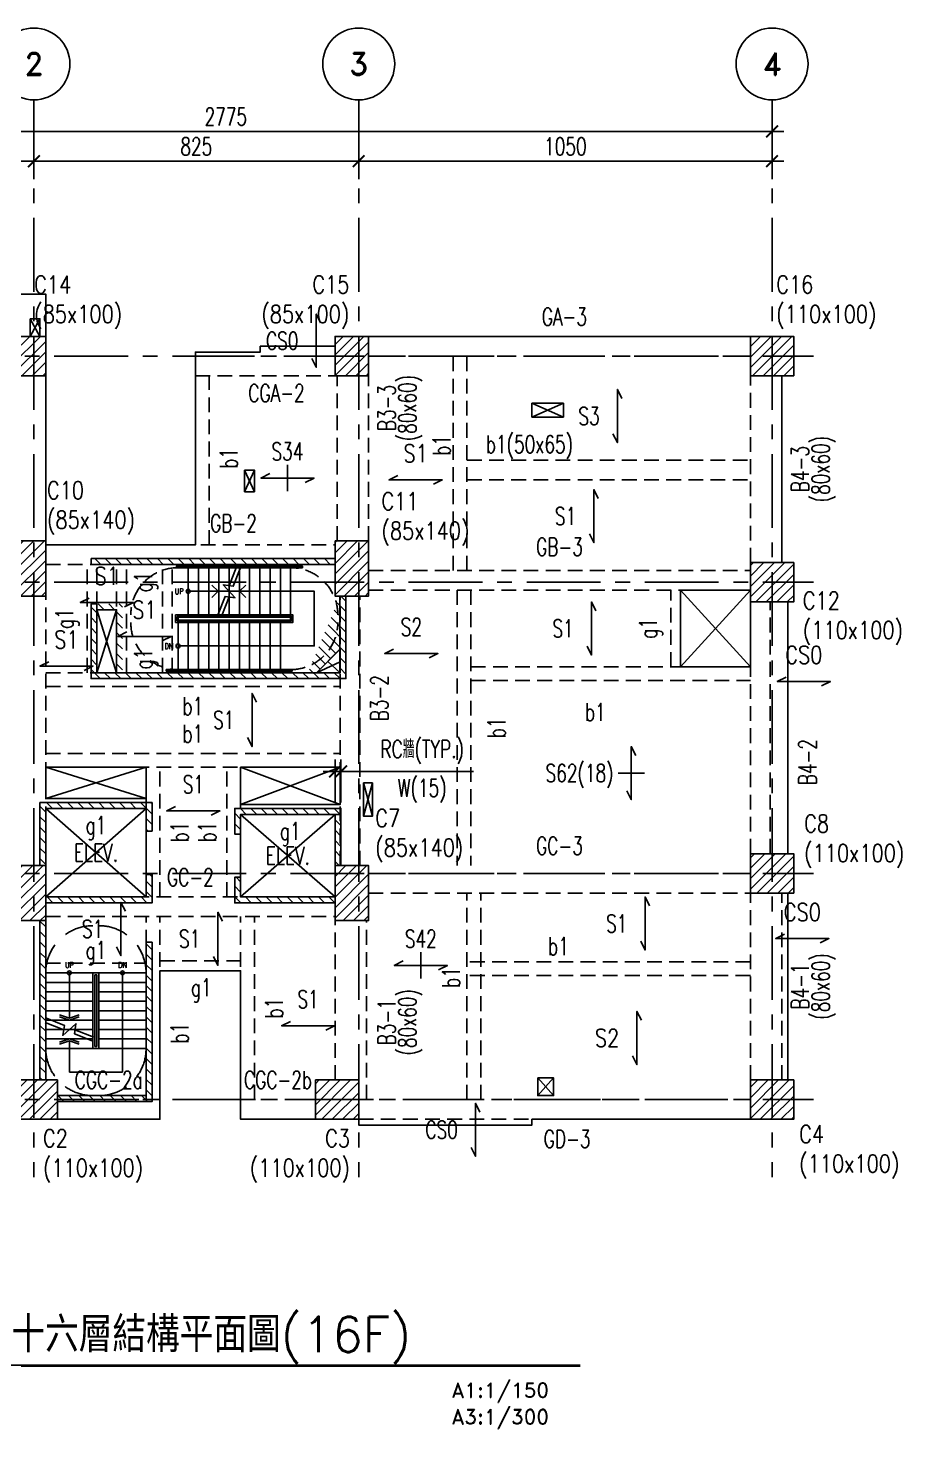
# Model space of a CAD drawing. Header units: millimetres. Extents: x -3377 to 119122, y -22007 to 15479.
# Drawn here: x 65237 to 67457, y -21850 to -18289 of the extents above; entities that cross this region are included whole.
import ezdxf
from ezdxf.enums import TextEntityAlignment as Align

# ---------------------------------------------------------------- set-up
doc = ezdxf.new("R2010")
doc.units = ezdxf.units.MM
doc.header["$LTSCALE"] = 150
doc.header["$MEASUREMENT"] = 0
for name, pattern in [('CENTER', [2, 1.25, -0.25, 0.25, -0.25]), ('CONTINOUS', [0]), ('HIDDEN', [0.375, 0.25, -0.125]), ('HIDDENX2', [0.75, 0.5, -0.25])]:
    doc.linetypes.add(name, pattern=pattern)
doc.layers.get('0').update_dxf_attribs({"plot": 0})
for name, color, linetype in [('S-COL', 7, 'Continuous'), ('S-COLB', 4, 'HIDDEN'), ('S-CONCB-W', 140, 'HIDDEN'), ('S-CONCWALL', 30, 'Continuous'), ('S-DIM', 2, 'Continuous'), ('S-GRID', 1, 'CENTER'), ('S-GRID-DIM', 2, 'Continuous'), ('S-GRID-T', 3, 'Continuous'), ('S-HATCH-COL', 13, 'Continuous'), ('S-HATCH-CONCWALL', 161, 'Continuous'), ('S-OPEN', 13, 'Continuous'), ('S-RCBMB', 3, 'HIDDEN'), ('S-RCBMG', 2, 'HIDDEN'), ('S-SLAB', 5, 'Continuous'), ('S-SLABT', 2, 'Continuous'), ('S-STAIR', 1, 'Continuous'), ('S-TEXT', 2, 'Continuous'), ('S-TEXTB', 3, 'Continuous'), ('S-TEXTC', 3, 'Continuous'), ('S-TEXTG', 2, 'Continuous'), ('S-TITLE', 2, 'Continuous')]:
    doc.layers.add(name, color=color, linetype=linetype)
doc.styles.add('3E', font='simplex.shx', dxfattribs={"width": 0.8, "height": 45, "bigfont": 'dayus.shx'})
doc.styles.add('CD1', font='romand', dxfattribs={"height": 3})
doc.styles.add('CD2', font='romand', dxfattribs={"height": 15})
doc.styles.add('CHINA', font='romans.shx', dxfattribs={"width": 0.8, "bigfont": 'china.shx'})
doc.styles.add('CS4', font='romans.shx', dxfattribs={"width": 0.7, "height": 45, "bigfont": 'lsp.shx'})
doc.dimstyles.new('DIM150', dxfattribs={"dimscale": 15, "dimtxt": 3, "dimasz": 2, "dimexe": 2, "dimexo": 2, "dimgap": 1, "dimtad": 1, "dimdec": 1, "dimdsep": 46, "dimtxsty": 'CS4', "dimblk1": 'ARCHTICK', "dimblk2": 'ARCHTICK', "dimsah": 1, "dimcen": 2, "dimdle": 2, "dimadec": 0, "dimazin": 0, "dimtfac": 1, "dimtdec": 1, "dimtmove": 0, "dimatfit": 3, "dimldrblk": 'TAA', "dimfxl": 0, "dimtolj": 1, "dimarcsym": 0})

# ---------------------------------------------------------------- blocks, each defined once
blk = doc.blocks.new('SG1')
at = {"layer": 'S-GRID-T'}
blk.add_circle((0, 6.09375), 6.09375, dxfattribs=at)
at = {"layer": 'S-GRID-T', "style": 'CD2'}
blk.add_attdef('GRID-BUB', text='', height=3.75, dxfattribs=at).set_placement((0, 6.09375), align=Align.MIDDLE_CENTER)
blk = doc.blocks.new('SG2')
at = {"layer": 'S-GRID-T'}
blk.add_circle((-6.09375, 0), 6.09375, dxfattribs=at)
at = {"layer": 'S-GRID-T', "style": 'CD2'}
blk.add_attdef('GRID-BUB', text='', height=3.75, dxfattribs=at).set_placement((-6.09375, 0), align=Align.MIDDLE_CENTER)
blk = doc.blocks.new('_ARCHTICK')
at = {"color": 0, "linetype": 'ByBlock', "const_width": 0.15}
blk.add_lwpolyline([(-0.5, -0.5), (0.5, 0.5)], dxfattribs=at)
blk = doc.blocks.new('*D71')
at = {"layer": 'DEFPOINTS', "color": 0, "transparency": 16777216}
for p in [(-5535.9, -424.9), (-8310.9, -500.6), (-5535.9, -500.6)]:
    blk.add_point(p, dxfattribs=at)
at = {"layer": 'S-GRID-DIM', "color": 0, "lineweight": -2, "transparency": 16777216}
for p, q in [((-8340.9, -424.9), (-5505.9, -424.9)), ((-8310.9, -470.6), (-8310.9, -394.9)), ((-5535.9, -470.6), (-5535.9, -394.9))]:
    blk.add_line(p, q, dxfattribs=at)
at = {"layer": 'S-GRID-DIM', "color": 0, "lineweight": -2, "transparency": 16777216, "xscale": 30, "yscale": 30, "zscale": 30, "rotation": 180}
blk.add_blockref('_ARCHTICK', (-8310.9, -424.9), dxfattribs=at)
at = {"layer": 'S-GRID-DIM', "color": 0, "lineweight": -2, "transparency": 16777216, "xscale": 30, "yscale": 30, "zscale": 30}
blk.add_blockref('_ARCHTICK', (-5535.9, -424.9), dxfattribs=at)
at = {"layer": 'S-GRID-DIM', "color": 0, "transparency": 16777216, "insert": (-6923.4, -387.4), "char_height": 45, "attachment_point": 5, "style": 'CS4'}
blk.add_mtext('\\A1;2775', dxfattribs=at)
blk = doc.blocks.new('TAA')
at = {"linetype": 'Continuous'}
blk.add_line((0, 0), (-1.66, 0), dxfattribs=at)
blk.add_solid([(-1.5, -0.25), (-1.5, 0.25), (0, 0)], dxfattribs=at)
blk = doc.blocks.new('*D72')
at = {"layer": 'DEFPOINTS', "color": 0, "transparency": 16777216}
for p in [(-7410.9, -500.6), (-8310.9, -576.2), (-7410.9, -576.2)]:
    blk.add_point(p, dxfattribs=at)
at = {"layer": 'S-GRID-DIM', "color": 0, "lineweight": -2, "transparency": 16777216}
for p, q in [((-8310.9, -546.2), (-8310.9, -470.6)), ((-7410.9, -546.2), (-7410.9, -470.6)), ((-8340.9, -500.6), (-7380.9, -500.6))]:
    blk.add_line(p, q, dxfattribs=at)
at = {"layer": 'S-GRID-DIM', "color": 0, "lineweight": -2, "transparency": 16777216, "xscale": 30, "yscale": 30, "zscale": 30, "rotation": 180}
blk.add_blockref('_ARCHTICK', (-8310.9, -500.6), dxfattribs=at)
at = {"layer": 'S-GRID-DIM', "color": 0, "lineweight": -2, "transparency": 16777216, "xscale": 30, "yscale": 30, "zscale": 30}
blk.add_blockref('_ARCHTICK', (-7410.9, -500.6), dxfattribs=at)
at = {"layer": 'S-GRID-DIM', "color": 0, "transparency": 16777216, "insert": (-7860.9, -463.1), "char_height": 45, "attachment_point": 5, "style": 'CS4'}
blk.add_mtext('\\A1;900', dxfattribs=at)
blk = doc.blocks.new('*D73')
at = {"layer": 'DEFPOINTS', "color": 0, "transparency": 16777216}
for p in [(-6585.9, -500.6), (-7410.9, -576.2), (-6585.9, -576.2)]:
    blk.add_point(p, dxfattribs=at)
at = {"layer": 'S-GRID-DIM', "color": 0, "lineweight": -2, "transparency": 16777216}
for p, q in [((-7410.9, -546.2), (-7410.9, -470.6)), ((-6585.9, -546.2), (-6585.9, -470.6)), ((-7440.9, -500.6), (-6555.9, -500.6))]:
    blk.add_line(p, q, dxfattribs=at)
at = {"layer": 'S-GRID-DIM', "color": 0, "lineweight": -2, "transparency": 16777216, "xscale": 30, "yscale": 30, "zscale": 30, "rotation": 180}
blk.add_blockref('_ARCHTICK', (-7410.9, -500.6), dxfattribs=at)
at = {"layer": 'S-GRID-DIM', "color": 0, "lineweight": -2, "transparency": 16777216, "xscale": 30, "yscale": 30, "zscale": 30}
blk.add_blockref('_ARCHTICK', (-6585.9, -500.6), dxfattribs=at)
at = {"layer": 'S-GRID-DIM', "color": 0, "transparency": 16777216, "insert": (-6998.4, -463.1), "char_height": 45, "attachment_point": 5, "style": 'CS4'}
blk.add_mtext('\\A1;825', dxfattribs=at)
blk = doc.blocks.new('*D74')
at = {"layer": 'DEFPOINTS', "color": 0, "transparency": 16777216}
for p in [(-5535.9, -500.6), (-6585.9, -576.2), (-5535.9, -576.2)]:
    blk.add_point(p, dxfattribs=at)
at = {"layer": 'S-GRID-DIM', "color": 0, "lineweight": -2, "transparency": 16777216}
for p, q in [((-6585.9, -546.2), (-6585.9, -470.6)), ((-5535.9, -546.2), (-5535.9, -470.6)), ((-6615.9, -500.6), (-5505.9, -500.6))]:
    blk.add_line(p, q, dxfattribs=at)
at = {"layer": 'S-GRID-DIM', "color": 0, "lineweight": -2, "transparency": 16777216, "xscale": 30, "yscale": 30, "zscale": 30, "rotation": 180}
blk.add_blockref('_ARCHTICK', (-6585.9, -500.6), dxfattribs=at)
at = {"layer": 'S-GRID-DIM', "color": 0, "lineweight": -2, "transparency": 16777216, "xscale": 30, "yscale": 30, "zscale": 30}
blk.add_blockref('_ARCHTICK', (-5535.9, -500.6), dxfattribs=at)
at = {"layer": 'S-GRID-DIM', "color": 0, "transparency": 16777216, "insert": (-6060.9, -463.1), "char_height": 45, "attachment_point": 5, "style": 'CS4'}
blk.add_mtext('\\A1;1050', dxfattribs=at)
blk = doc.blocks.new('*D75')
at = {"layer": 'DEFPOINTS', "color": 0, "transparency": 16777216}
for p in [(-8779.1, -995.9), (-8703.4, -995.9), (-8703.4, -2885.9)]:
    blk.add_point(p, dxfattribs=at)
at = {"layer": 'S-GRID-DIM', "color": 0, "lineweight": -2, "transparency": 16777216}
for p, q in [((-8733.4, -995.9), (-8809.1, -995.9)), ((-8779.1, -2915.9), (-8779.1, -965.9)), ((-8733.4, -2885.9), (-8809.1, -2885.9))]:
    blk.add_line(p, q, dxfattribs=at)
at = {"layer": 'S-GRID-DIM', "color": 0, "lineweight": -2, "transparency": 16777216, "xscale": 30, "yscale": 30, "zscale": 30}
for p, rotation in [((-8779.1, -995.9), 90), ((-8779.1, -2885.9), 270)]:
    blk.add_blockref('_ARCHTICK', p, dxfattribs=dict(at, rotation=rotation))
at = {"layer": 'S-GRID-DIM', "color": 0, "transparency": 16777216, "insert": (-8816.6, -1940.9), "char_height": 45, "attachment_point": 5, "rotation": 90, "style": 'CS4'}
blk.add_mtext('\\A1;1890', dxfattribs=at)
blk = doc.blocks.new('*D76')
at = {"layer": 'DEFPOINTS', "color": 0, "transparency": 16777216}
for p in [(-8703.4, -2310.9), (-8627.8, -2310.9), (-8627.8, -2885.9)]:
    blk.add_point(p, dxfattribs=at)
at = {"layer": 'S-GRID-DIM', "color": 0, "lineweight": -2, "transparency": 16777216}
for p, q in [((-8657.8, -2310.9), (-8733.4, -2310.9)), ((-8703.4, -2915.9), (-8703.4, -2280.9)), ((-8657.8, -2885.9), (-8733.4, -2885.9))]:
    blk.add_line(p, q, dxfattribs=at)
at = {"layer": 'S-GRID-DIM', "color": 0, "lineweight": -2, "transparency": 16777216, "xscale": 30, "yscale": 30, "zscale": 30}
for p, rotation in [((-8703.4, -2310.9), 90), ((-8703.4, -2885.9), 270)]:
    blk.add_blockref('_ARCHTICK', p, dxfattribs=dict(at, rotation=rotation))
at = {"layer": 'S-GRID-DIM', "color": 0, "transparency": 16777216, "insert": (-8740.9, -2598.4), "char_height": 45, "attachment_point": 5, "rotation": 90, "style": 'CS4'}
blk.add_mtext('\\A1;575', dxfattribs=at)
blk = doc.blocks.new('*D77')
at = {"layer": 'DEFPOINTS', "color": 0, "transparency": 16777216}
for p in [(-8703.4, -1570.9), (-8627.8, -1570.9), (-8627.8, -2310.9)]:
    blk.add_point(p, dxfattribs=at)
at = {"layer": 'S-GRID-DIM', "color": 0, "lineweight": -2, "transparency": 16777216}
for p, q in [((-8703.4, -2340.9), (-8703.4, -1540.9)), ((-8657.8, -1570.9), (-8733.4, -1570.9)), ((-8657.8, -2310.9), (-8733.4, -2310.9))]:
    blk.add_line(p, q, dxfattribs=at)
at = {"layer": 'S-GRID-DIM', "color": 0, "lineweight": -2, "transparency": 16777216, "xscale": 30, "yscale": 30, "zscale": 30}
for p, rotation in [((-8703.4, -1570.9), 90), ((-8703.4, -2310.9), 270)]:
    blk.add_blockref('_ARCHTICK', p, dxfattribs=dict(at, rotation=rotation))
at = {"layer": 'S-GRID-DIM', "color": 0, "transparency": 16777216, "insert": (-8740.9, -1940.9), "char_height": 45, "attachment_point": 5, "rotation": 90, "style": 'CS4'}
blk.add_mtext('\\A1;740', dxfattribs=at)
blk = doc.blocks.new('*D78')
at = {"layer": 'DEFPOINTS', "color": 0, "transparency": 16777216}
for p in [(-8703.4, -995.9), (-8627.8, -995.9), (-8627.8, -1570.9)]:
    blk.add_point(p, dxfattribs=at)
at = {"layer": 'S-GRID-DIM', "color": 0, "lineweight": -2, "transparency": 16777216}
for p, q in [((-8657.8, -995.9), (-8733.4, -995.9)), ((-8703.4, -1600.9), (-8703.4, -965.9)), ((-8657.8, -1570.9), (-8733.4, -1570.9))]:
    blk.add_line(p, q, dxfattribs=at)
at = {"layer": 'S-GRID-DIM', "color": 0, "lineweight": -2, "transparency": 16777216, "xscale": 30, "yscale": 30, "zscale": 30}
for p, rotation in [((-8703.4, -995.9), 90), ((-8703.4, -1570.9), 270)]:
    blk.add_blockref('_ARCHTICK', p, dxfattribs=dict(at, rotation=rotation))
at = {"layer": 'S-GRID-DIM', "color": 0, "transparency": 16777216, "insert": (-8740.9, -1283.4), "char_height": 45, "attachment_point": 5, "rotation": 90, "style": 'CS4'}
blk.add_mtext('\\A1;575', dxfattribs=at)
blk = doc.blocks.new('COL(2F-16F)')
for points in [[(-8365.9, -945.9), (-8255.9, -945.9), (-8255.9, -1045.9), (-8365.9, -1045.9)], [(-7380.9, -945.9), (-7465.9, -945.9), (-7465.9, -1045.9), (-7380.9, -1045.9)], [(-6645.9, -945.9), (-6560.9, -945.9), (-6560.9, -1045.9), (-6645.9, -1045.9)], [(-5590.9, -945.9), (-5480.9, -945.9), (-5480.9, -1045.9), (-5590.9, -1045.9)], [(-7380.9, -1465.9), (-7465.9, -1465.9), (-7465.9, -1605.9), (-7380.9, -1605.9)], [(-6645.9, -1465.9), (-6560.9, -1465.9), (-6560.9, -1605.9), (-6645.9, -1605.9)], [(-8365.9, -1510.9), (-8255.9, -1510.9), (-8255.9, -1610.9), (-8365.9, -1610.9)], [(-5590.9, -1520.9), (-5480.9, -1520.9), (-5480.9, -1620.9), (-5590.9, -1620.9)], [(-8365.9, -2245.9), (-8255.9, -2245.9), (-8255.9, -2345.9), (-8365.9, -2345.9)], [(-5590.9, -2260.9), (-5480.9, -2260.9), (-5480.9, -2360.9), (-5590.9, -2360.9)], [(-7465.9, -2290.9), (-7380.9, -2290.9), (-7380.9, -2430.9), (-7465.9, -2430.9)], [(-6645.9, -2290.9), (-6560.9, -2290.9), (-6560.9, -2430.9), (-6645.9, -2430.9)], [(-8365.9, -2835.9), (-8255.9, -2835.9), (-8255.9, -2935.9), (-8365.9, -2935.9)], [(-7350.9, -2835.9), (-7460.9, -2835.9), (-7460.9, -2935.9), (-7350.9, -2935.9)], [(-6695.9, -2835.9), (-6585.9, -2835.9), (-6585.9, -2935.9), (-6695.9, -2935.9)], [(-5590.9, -2835.9), (-5480.9, -2835.9), (-5480.9, -2935.9), (-5590.9, -2935.9)]]:
    blk.add_lwpolyline(points, close=True)
blk = doc.blocks.new('*D80')
at = {"layer": 'DEFPOINTS', "color": 0, "transparency": 16777216}
for p in [(66031.5, -20178.9), (66016.5, -20288), (66031.5, -20288)]:
    blk.add_point(p, dxfattribs=at)
at = {"layer": 'S-DIM', "color": 0, "lineweight": -2, "transparency": 16777216}
for p, q in [((66016.5, -20258), (66016.5, -20148.9)), ((66031.5, -20258), (66031.5, -20148.9)), ((66016.5, -20178.9), (65986.5, -20178.9)), ((66016.5, -20178.9), (66031.5, -20178.9)), ((66031.5, -20178.9), (66367.8, -20178.9))]:
    blk.add_line(p, q, dxfattribs=at)
at = {"layer": 'S-DIM', "color": 0, "lineweight": -2, "transparency": 16777216, "xscale": 30, "yscale": 30, "zscale": 30}
blk.add_blockref('_ARCHTICK', (66016.5, -20178.9), dxfattribs=at)
at = {"layer": 'S-DIM', "color": 0, "lineweight": -2, "transparency": 16777216, "xscale": 30, "yscale": 30, "zscale": 30, "rotation": 180}
blk.add_blockref('_ARCHTICK', (66031.5, -20178.9), dxfattribs=at)
at = {"layer": 'S-DIM', "color": 0, "transparency": 16777216, "char_height": 45, "attachment_point": 5, "style": 'CS4'}
for s, insert in [('\\A1;RC牆(TYP.)', (66237.9, -20129.6)), ('\\A1;W(15)', (66237.9, -20228.2))]:
    blk.add_mtext(s, dxfattribs=dict(at, insert=insert))
blk = doc.blocks.new('_PStStr')
blk.add_circle((0, 0), 0.05)
blk = doc.blocks.new('STAIR(2F-16F)')
for p, q in [((-7018.9, -1653.9, -0.5), (-7018.9, -1533.9, -0.5)), ((-6992.9, -1653.9), (-6992.9, -1533.9)), ((-6966.9, -1653.9), (-6966.9, -1533.9)), ((-6940.9, -1653.9), (-6940.9, -1533.9)), ((-6914.9, -1653.9), (-6914.9, -1533.9)), ((-6896.2, -1532.1), (-6914.7, -1579.6)), ((-6888.9, -1653.9), (-6888.9, -1533.9)), ((-6862.9, -1653.9), (-6862.9, -1533.9)), ((-6836.9, -1653.9), (-6836.9, -1533.9)), ((-6810.9, -1653.9), (-6810.9, -1533.9)), ((-6784.9, -1653.9), (-6784.9, -1533.9)), ((-6758.9, -1653.9), (-6758.9, -1533.9)), ((-6933.6, -1655.7), (-6915.1, -1608.2)), ((-7044.9, -1672.9), (-7044.9, -1792.9)), ((-7018.9, -1672.9, 0.5), (-7018.9, -1792.9, 0.5)), ((-6992.9, -1672.9, 0.5), (-6992.9, -1792.9, 0.5)), ((-6966.9, -1672.9, 0.5), (-6966.9, -1792.9, 0.5)), ((-6940.9, -1672.9, 0.5), (-6940.9, -1792.9, 0.5)), ((-6914.9, -1672.9, 0.5), (-6914.9, -1792.9, 0.5)), ((-6888.9, -1672.9, 0.5), (-6888.9, -1792.9, 0.5)), ((-6862.9, -1672.9, 0.5), (-6862.9, -1792.9, 0.5)), ((-6836.9, -1672.9, 0.5), (-6836.9, -1792.9, 0.5)), ((-6810.9, -1672.9, 0.5), (-6810.9, -1792.9, 0.5)), ((-6784.9, -1672.9, 0.5), (-6784.9, -1792.9, 0.5)), ((-7185.9, -2563.9), (-7185.9, -2815.9)), ((-7382.7, -2689.6), (-7335.1, -2708.6)), ((-7320.9, -2815.9), (-7320.9, -2736.9)), ((-7259, -2727.3), (-7306.6, -2708.2)), ((-7185.9, -2815.9), (-7320.9, -2815.9))]:
    blk.add_line(p, q)
at = {"linetype": 'CONTINOUS'}
for p, q in [((-7260.9, -2563.9), (-7380.9, -2563.9)), ((-7260.9, -2563.9), (-7260.9, -2674.9)), ((-7245.9, -2563.9), (-7260.9, -2563.9)), ((-7245.9, -2563.9), (-7125.9, -2563.9)), ((-7245.9, -2755.9), (-7245.9, -2563.9)), ((-7260.9, -2587.9), (-7380.9, -2587.9)), ((-7255.9, -2568.9), (-7255.9, -2676.2)), ((-7250.9, -2568.9), (-7255.9, -2568.9)), ((-7250.9, -2750.9), (-7250.9, -2568.9)), ((-7245.9, -2587.9), (-7125.9, -2587.9)), ((-7260.9, -2611.9), (-7380.9, -2611.9)), ((-7245.9, -2611.9), (-7125.9, -2611.9)), ((-7260.9, -2635.9), (-7380.9, -2635.9)), ((-7260.9, -2659.9), (-7380.9, -2659.9)), ((-7245.9, -2635.9), (-7125.9, -2635.9)), ((-7245.9, -2659.9), (-7125.9, -2659.9)), ((-7260.9, -2683.9), (-7380.9, -2683.9)), ((-7260.9, -2683.9), (-7380.9, -2683.9)), ((-7260.9, -2674.9), (-7260.9, -2755.9)), ((-7255.9, -2676.2), (-7255.9, -2750.9)), ((-7245.9, -2683.9), (-7125.9, -2683.9)), ((-7245.9, -2683.9), (-7125.9, -2683.9)), ((-7260.9, -2707.9), (-7380.9, -2707.9)), ((-7260.9, -2731.9), (-7380.9, -2731.9)), ((-7260.9, -2731.9), (-7380.9, -2731.9)), ((-7245.9, -2707.9), (-7125.9, -2707.9)), ((-7245.9, -2731.9), (-7125.9, -2731.9)), ((-7245.9, -2731.9), (-7125.9, -2731.9)), ((-7260.9, -2755.9), (-7380.9, -2755.9)), ((-7260.9, -2755.9), (-7245.9, -2755.9)), ((-7255.9, -2750.9), (-7250.9, -2750.9)), ((-7245.9, -2755.9), (-7125.9, -2755.9))]:
    blk.add_line(p, q, dxfattribs=at)
for points, elevation in [([(-7048.9, -1533.9), (-6728.9, -1533.9), (-6728.9, -1529.9), (-7048.9, -1529.9)], -0.5), ([(-7074.9, -1792.9), (-6754.9, -1792.9), (-6754.9, -1796.9), (-7074.9, -1796.9)], 0.5)]:
    blk.add_lwpolyline(points, close=True, dxfattribs=dict(elevation=elevation))
for points in [[(-6942.9, -1652.1), (-6925.2, -1606.7), (-6899.9, -1610.5), (-6929.9, -1577.3), (-6904.5, -1581.2), (-6886.8, -1535.7)], [(-7018.9, -1593.9), (-7018.9, -1593.9), (-6698.9, -1593.9), (-6698.9, -1732.9), (-7044.9, -1732.9)], [(-6959.2, -1578), (-6943.3, -1593.9), (-6959.2, -1609.8)], [(-6873, -1578), (-6888.9, -1593.9), (-6873, -1609.8)], [(-7050.9, -1653.9), (-6752.9, -1653.9), (-6752.9, -1672.9), (-7050.9, -1672.9), (-7050.9, -1653.9), (-7050.9, -1653.9)], [(-7380.9, -2563.9), (-7380.9, -2755.9)], [(-7320.9, -2678.9), (-7320.9, -2563.9)], [(-7125.9, -2755.9), (-7125.9, -2563.9)], [(-7379, -2679.3), (-7333.5, -2697.5), (-7337.6, -2722.8), (-7304.2, -2693.1), (-7308.2, -2718.4), (-7262.7, -2736.6)], [(-7345.7, -2670.9), (-7320.9, -2678.9), (-7296.1, -2670.9)], [(-7345.7, -2675.9), (-7320.9, -2683.9), (-7296.1, -2675.9)], [(-7345.7, -2740), (-7320.9, -2731.9), (-7296.1, -2740)], [(-7345.7, -2745), (-7320.9, -2736.9), (-7296.1, -2745)]]:
    blk.add_lwpolyline(points)
for points in [[(-7046.9, -1657.9), (-6756.9, -1657.9), (-6756.9, -1668.9), (-7046.9, -1668.9)], [(-7044.9, -1659.9), (-6758.9, -1659.9), (-6758.9, -1666.9), (-7044.9, -1666.9)]]:
    blk.add_lwpolyline(points, close=True)
for centre in [(-7320.9, -2563.9), (-7185.9, -2563.9)]:
    blk.add_circle(centre, 5)
at = {"linetype": 'HIDDEN'}
for centre, start, end in [((-7044.9, -1653.9), 90, 180), ((-6758.9, -1653.9, 0.5), 0, 90), ((-7044.9, -1672.9, 0.5), 180, 270), ((-6758.9, -1672.9, 1.1), 270, 0)]:
    blk.add_arc(centre, 120, start, end, dxfattribs=at)
at = {"linetype": 'HIDDENX2'}
for centre, start, end in [((-7260.9, -2563.9), 90.0007, 179.9999), ((-7245.9, -2563.9), 0.0001, 89.9993), ((-7260.9, -2755.9), 180.0008, 270.0033), ((-7245.9, -2755.9), 269.9967, 359.9992)]:
    blk.add_arc(centre, 120, start, end, dxfattribs=at)
at = {"extrusion": (0, 0, -1), "xscale": 100.0331502916424, "yscale": 100.0331502916424, "zscale": -1.000331502916421, "rotation": 90}
for p in [(7018.9, -1593.9), (7044.9, -1732.9)]:
    blk.add_blockref('_PStStr', p, dxfattribs=at)
at = {"style": 'CHINA', "width": 0.8}
for s, p in [('UP', (-7053.1, -1601.6, -0.5)), ('DN', (-7079.1, -1740.6)), ('UP', (-7331.9, -2551.2)), ('DN', (-7196.9, -2551.2))]:
    blk.add_text(s, height=15, dxfattribs=at).set_placement(p)
blk = doc.blocks.new('WALL(15F-16F)')
for points in [[(-7265.9, -1510.9), (-6645.9, -1510.9), (-6645.9, -1525.9), (-7265.9, -1525.9)], [(-7395.9, -2430.9), (-7380.9, -2430.9), (-7380.9, -2835.9), (-7395.9, -2835.9)]]:
    blk.add_lwpolyline(points, close=True)
for points in [[(-6633.4, -1800.9), (-7250.9, -1800.9), (-7250.9, -1625.9), (-7265.9, -1625.9), (-7265.9, -1815.9), (-6618.4, -1815.9), (-6618.4, -1605.9), (-6633.4, -1605.9)], [(-6633.4, -1605.9), (-6633.4, -1800.9)], [(-6633.4, -1740.9), (-6693.4, -1800.9)], [(-6633.4, -1740.9), (-6633.4, -1800.9), (-6693.4, -1800.9)], [(-7380.9, -2290.9), (-7380.9, -2145.9), (-7125.9, -2145.9), (-7125.9, -2203.4), (-7110.9, -2203.4), (-7110.9, -2130.9), (-7395.9, -2130.9), (-7395.9, -2290.9), (-7380.9, -2290.9)], [(-6630.9, -2290.9), (-6630.9, -2145.9), (-6900.9, -2145.9), (-6900.9, -2210.9), (-6885.9, -2210.9), (-6885.9, -2160.9), (-6645.9, -2160.9), (-6645.9, -2290.9), (-6630.9, -2290.9)], [(-7380.9, -2385.9), (-7110.9, -2385.9), (-7110.9, -2313.4), (-7125.9, -2313.4), (-7125.9, -2370.9), (-7380.9, -2370.9), (-7380.9, -2385.9)], [(-7350.9, -2875.9), (-7125.9, -2875.9), (-7125.9, -2485.9), (-7110.9, -2485.9), (-7110.9, -2890.9), (-7350.9, -2890.9), (-7350.9, -2875.9)]]:
    blk.add_lwpolyline(points)
at = {"elevation": 1.1}
blk.add_lwpolyline([(-6645.9, -2370.9), (-6885.9, -2370.9), (-6885.9, -2320.9), (-6900.9, -2320.9), (-6900.9, -2385.9), (-6645.9, -2385.9), (-6645.9, -2370.9)], dxfattribs=at)
blk = doc.blocks.new('LINE(2)')
at = {"layer": 'S-GRID'}
for points in [[(-8310.87, -344.9), (-8310.87, -3083.41)], [(-7410.87, -344.9), (-7410.87, -3083.41)], [(-6585.87, -344.9), (-6585.87, -3083.41)], [(-5535.87, -344.9), (-5535.87, -3083.41)], [(-8859.11, -995.91), (-5430.87, -995.91)], [(-8859.11, -1570.91), (-5430.87, -1570.91)], [(-8859.11, -2310.91), (-5430.87, -2310.91)], [(-8859.11, -2885.91), (-5430.87, -2885.91)]]:
    blk.add_lwpolyline(points, dxfattribs=at)
at = {"layer": 'S-GRID-T', "xscale": 15, "yscale": 15, "zscale": 15}
for name, p, values in [('SG1', (-8310.87, -344.9), {'GRID-BUB': '1'}), ('SG1', (-7410.87, -344.9), {'GRID-BUB': '2'}), ('SG1', (-6585.87, -344.9), {'GRID-BUB': '3'}), ('SG1', (-5535.87, -344.9), {'GRID-BUB': '4'}), ('SG2', (-8859.11, -995.91), {'GRID-BUB': 'A'}), ('SG2', (-8859.11, -1570.91), {'GRID-BUB': 'B'}), ('SG2', (-8859.11, -2310.91), {'GRID-BUB': 'C'}), ('SG2', (-8859.11, -2885.91), {'GRID-BUB': 'D'})]:
    blk.add_blockref(name, p, dxfattribs=at).add_auto_attribs(values)
at = {"layer": 'S-GRID-DIM'}
for base, p1, p2, picture, middle in [((-5535.87, -424.9), (-8310.87, -500.57), (-5535.87, -500.57), '*D71', (-6923.37, -387.4)), ((-7410.87, -500.57), (-8310.87, -576.23), (-7410.87, -576.23), '*D72', (-7860.87, -463.07)), ((-6585.87, -500.57), (-7410.87, -576.23), (-6585.87, -576.23), '*D73', (-6998.37, -463.07)), ((-5535.87, -500.57), (-6585.87, -576.23), (-5535.87, -576.23), '*D74', (-6060.87, -463.07))]:
    dim = blk.add_linear_dim(base=base, p1=p1, p2=p2, dimstyle='DIM150', dxfattribs=at)
    dim.commit()
    dim.dimension.update_dxf_attribs({"geometry": picture, "text_midpoint": middle})
for base, p1, p2, picture, middle in [((-8779.11, -995.91), (-8703.44, -2885.91), (-8703.44, -995.91), '*D75', (-8816.61, -1940.91)), ((-8703.44, -995.91), (-8627.78, -1570.91), (-8627.78, -995.91), '*D78', (-8740.94, -1283.41)), ((-8703.44, -1570.91), (-8627.78, -2310.91), (-8627.78, -1570.91), '*D77', (-8740.94, -1940.91)), ((-8703.44, -2310.91), (-8627.78, -2885.91), (-8627.78, -2310.91), '*D76', (-8740.94, -2598.41))]:
    dim = blk.add_linear_dim(base=base, p1=p1, p2=p2, angle=90, dimstyle='DIM150', dxfattribs=at)
    dim.commit()
    dim.dimension.update_dxf_attribs({"geometry": picture, "text_midpoint": middle})

msp = doc.modelspace()

# ---------------------------------------------------------------- hatches: boundary and pattern name
at = {"layer": 'S-HATCH-COL'}
h = msp.add_hatch(dxfattribs=at)
h.set_pattern_fill('ANSI31', color=256, scale=150, style=0)
h.set_pattern_definition([(45, (24220.8, -25887.25), (-13.258252, 13.258252), [])])
h.paths.add_polyline_path([(67071.53, -19648.02), (67181.53, -19648.02), (67181.53, -19748.02), (67071.53, -19748.02)])
h.paths.add_polyline_path([(67071.53, -20388.02), (67181.53, -20388.02), (67181.53, -20488.02), (67071.53, -20488.02)])
h.paths.add_polyline_path([(67071.53, -20963.02), (67181.53, -20963.02), (67181.53, -21063.02), (67071.53, -21063.02)])
h.paths.add_polyline_path([(65966.53, -20963.02), (66076.53, -20963.02), (66076.53, -21063.02), (65966.53, -21063.02)])
h.paths.add_polyline_path([(65311.53, -20963.02), (65201.53, -20963.02), (65201.53, -21063.02), (65311.53, -21063.02)])
h.paths.add_polyline_path([(64296.53, -19073.02), (64406.53, -19073.02), (64406.53, -19173.02), (64296.53, -19173.02)])
h.paths.add_polyline_path([(64296.53, -19638.02), (64406.53, -19638.02), (64406.53, -19738.02), (64296.53, -19738.02)])
h.paths.add_polyline_path([(64296.53, -20373.02), (64406.53, -20373.02), (64406.53, -20473.02), (64296.53, -20473.02)])
h.paths.add_polyline_path([(64296.53, -20963.02), (64406.53, -20963.02), (64406.53, -21063.02), (64296.53, -21063.02)])
h.paths.add_polyline_path([(65281.53, -19073.02), (65196.53, -19073.02), (65196.53, -19173.02), (65281.53, -19173.02)])
h.paths.add_polyline_path([(66016.53, -20418.02), (66101.53, -20418.02), (66101.53, -20558.02), (66016.53, -20558.02)])
h.paths.add_polyline_path([(66016.53, -19593.02), (66101.53, -19593.02), (66101.53, -19733.02), (66016.53, -19733.02)])
h.paths.add_polyline_path([(65281.53, -19593.02), (65196.53, -19593.02), (65196.53, -19733.02), (65281.53, -19733.02)])
h.paths.add_polyline_path([(65196.53, -20418.02), (65281.53, -20418.02), (65281.53, -20558.02), (65196.53, -20558.02)])
h.paths.add_polyline_path([(66016.53, -19073.02), (66101.53, -19073.02), (66101.53, -19173.02), (66016.53, -19173.02)])
h.paths.add_polyline_path([(67071.53, -19073.02), (67181.53, -19073.02), (67181.53, -19173.02), (67071.53, -19173.02)])
at = {"layer": 'S-HATCH-CONCWALL'}
h = msp.add_hatch(dxfattribs=at)
h.set_pattern_fill('ANSI31', color=256, scale=150, angle=90, style=0)
h.set_pattern_definition([(135, (-12110.4, -25887.25), (-13.258252, -13.258252), [])])
h.paths.add_polyline_path([(65266.53, -20558.02), (65281.53, -20558.02), (65281.53, -20963.02), (65266.53, -20963.02)])
h.paths.add_polyline_path([(65311.53, -21003.02), (65536.53, -21003.02), (65536.53, -20613.02), (65551.53, -20613.02), (65551.53, -21018.02), (65311.53, -21018.02)])
h.paths.add_polyline_path([(65281.53, -20513.02), (65551.53, -20513.02), (65551.53, -20440.52), (65536.53, -20440.52), (65536.53, -20498.02), (65281.53, -20498.02)])
h.paths.add_polyline_path([(65281.53, -20418.02), (65281.53, -20273.02), (65536.53, -20273.02), (65536.53, -20330.52), (65551.53, -20330.52), (65551.53, -20258.02), (65266.53, -20258.02), (65266.53, -20418.02)])
h.paths.add_polyline_path([(66031.53, -20418.02), (66031.53, -20273.02), (65761.53, -20273.02), (65761.53, -20338.02), (65776.53, -20338.02), (65776.53, -20288.02), (66016.53, -20288.02), (66016.53, -20418.03)])
edge = h.paths.add_edge_path()
edge.add_line((66016.53, -20498.02), (65776.53, -20498.02))
edge.add_line((65776.53, -20498.02), (65776.53, -20448.02))
edge.add_line((65776.53, -20448.02), (65761.53, -20448.02))
edge.add_line((65761.53, -20448.02), (65761.53, -20513.02))
edge.add_line((65761.53, -20513.02), (66016.53, -20513.02))
edge.add_line((66016.53, -20513.02), (66016.53, -20498.02))
h.paths.add_polyline_path([(65396.53, -19638.02), (66016.53, -19638.02), (66016.53, -19653.02), (65396.53, -19653.02)])
edge = h.paths.add_edge_path(flags=16)
edge.add_line((66029.03, -19733.02), (66029.03, -19846.81))
h.paths.add_polyline_path([(65411.53, -19768.02), (65461.53, -19768.02), (65461.53, -19928.02), (65411.53, -19928.02)], flags=17)
edge = h.paths.add_edge_path(flags=16)
edge.add_line((65947.82, -19928.02), (66029.03, -19846.81))
edge = h.paths.add_edge_path(flags=16)
edge.add_line((66029.03, -19868.02), (65969.03, -19928.02))
edge = h.paths.add_edge_path()
edge.add_line((65947.82, -19928.02), (65476.53, -19928.02))
edge.add_line((65476.53, -19928.02), (65476.53, -19753.02))
edge.add_line((65476.53, -19753.02), (65396.53, -19753.02))
edge.add_line((65396.53, -19753.02), (65396.53, -19943.02))
edge.add_line((65396.53, -19943.02), (66044.03, -19943.02))
edge.add_line((66044.03, -19943.02), (66044.03, -19733.02))
edge.add_line((66044.03, -19733.02), (66029.03, -19733.02))
edge = h.paths.add_edge_path(flags=16)
edge.add_line((66029.03, -19868.02), (66029.03, -19928.02))
edge.add_line((66029.03, -19928.02), (65969.03, -19928.02))

# ---------------------------------------------------------------- linework, layer by layer
at = {"layer": 'S-OPEN'}
for p, q in [((65241.53, -19028.02), (65266.53, -19073.02)), ((65266.53, -19028.02), (65241.53, -19073.02)), ((66516.53, -19243.02), (66596.53, -19278.02)), ((66596.53, -19243.02), (66516.53, -19278.02)), ((65786.53, -19413.02), (65811.53, -19468.02)), ((65811.53, -19413.02), (65786.53, -19468.02)), ((66894.03, -19718.02), (67071.53, -19913.02)), ((67071.53, -19718.02), (66894.03, -19913.02)), ((65411.53, -19768.02), (65461.53, -19928.02)), ((65461.53, -19768.02), (65411.53, -19928.02)), ((65281.53, -20168.02), (65536.53, -20248.02)), ((65536.53, -20168.02), (65281.53, -20248.02)), ((65776.53, -20168.02), (66029.03, -20263.02)), ((66029.03, -20168.02), (65776.53, -20263.02)), ((66089.03, -20208.02), (66111.53, -20293.02)), ((66111.53, -20208.02), (66089.03, -20293.02)), ((65281.53, -20273.02), (65536.53, -20498.02)), ((65536.53, -20273.02), (65281.53, -20498.02)), ((65776.53, -20288.02), (66016.53, -20498.02)), ((66016.53, -20288.02), (65776.53, -20498.02)), ((66531.53, -20958.02), (66571.53, -21003.02)), ((66571.53, -20958.02), (66531.53, -21003.02))]:
    msp.add_line(p, q, dxfattribs=at)
for points in [[(65969.03, -19928.02), (66029.03, -19900.09)], [(65997.75, -19899.3), (66029.03, -19928.02)]]:
    msp.add_lwpolyline(points, dxfattribs=at)
at = {"layer": 'S-RCBMB'}
for p, q in [((66316.53, -19668.02), (66316.53, -19123.02)), ((66351.53, -19668.02), (66351.53, -19123.02)), ((65661.53, -19603.02), (65661.53, -19173.02)), ((65696.53, -19603.02), (65696.53, -19173.02)), ((66351.53, -19388.02), (67071.53, -19388.02)), ((66351.53, -19438.02), (67071.53, -19438.02)), ((65386.53, -19928.02, 0.54), (65386.53, -19653.02, 0.54)), ((65411.53, -19928.02, 0.54), (65411.53, -19653.02, 0.54)), ((65461.53, -19928.02, 0.54), (65461.53, -19653.02, 0.54)), ((65486.53, -19928.02, 0.54), (65486.53, -19653.02, 0.54)), ((65577.94, -19928.02, 0.54), (65577.94, -19653.02, 0.54)), ((65602.94, -19928.02, 0.54), (65602.94, -19653.02, 0.54)), ((66326.53, -19718.02), (66326.53, -20418.02)), ((66361.53, -19718.02), (66361.53, -20418.02)), ((66869.03, -19913.02), (66869.03, -19718.02)), ((66894.03, -19913.02), (66894.03, -19718.02)), ((65281.53, -19928.02, 0), (66029.03, -19928.02, 0)), ((66361.53, -19913.02), (67071.53, -19913.02)), ((65281.53, -19963.02, 0), (66029.03, -19963.02, 0)), ((66361.53, -19948.02), (67071.53, -19948.02)), ((65281.53, -20133.02, 0), (66029.03, -20133.02, 0)), ((65281.53, -20168.02, 0), (66029.03, -20168.02, 0)), ((65536.53, -20498.02), (65536.53, -20168.02)), ((65571.53, -20498.02), (65571.53, -20168.02)), ((65741.53, -20498.02), (65741.53, -20168.02)), ((65776.53, -20498.02), (65776.53, -20168.02)), ((65281.53, -20248.02), (65536.53, -20248.02)), ((65281.53, -20273.02), (65536.53, -20273.02)), ((65776.53, -20263.02), (66029.03, -20263.02)), ((65776.53, -20288.02), (66029.03, -20288.02)), ((66351.53, -21013.02), (66351.53, -20488.02)), ((66386.53, -21013.02), (66386.53, -20488.02)), ((65536.53, -21013.02), (65536.53, -20548.02)), ((65571.53, -21013.02), (65571.53, -20548.02)), ((65776.53, -21013.02), (65776.53, -20548.02)), ((65811.53, -21013.02), (65811.53, -20548.02)), ((65281.53, -20666.02), (65536.53, -20666.02)), ((65571.53, -20660.52), (65776.53, -20660.52)), ((65571.53, -20685.52), (65776.53, -20685.52)), ((67071.53, -20663.02), (66351.53, -20663.02)), ((65281.53, -20691.02), (65536.53, -20691.02)), ((67071.53, -20698.02), (66351.53, -20698.02))]:
    msp.add_line(p, q, dxfattribs=at)
at = {"layer": 'S-RCBMG'}
for p, q in [((66101.53, -19073.02, 1.07), (67071.53, -19073.02, 1.07)), ((65661.53, -19123.02), (66016.53, -19123.02)), ((66101.53, -19123.02, 1.07), (67071.53, -19123.02, 1.07)), ((65281.53, -19593.02), (65281.53, -19173.02)), ((65661.53, -19173.02), (66016.53, -19173.02)), ((66021.53, -19593.02), (66021.53, -19173.02)), ((66101.53, -19593.02), (66101.53, -19173.02)), ((67071.53, -19648.02), (67071.53, -19173.02)), ((67151.53, -19648.02), (67151.53, -19173.02)), ((65281.53, -19603.02), (66016.53, -19603.02)), ((65281.53, -19653.02), (66016.53, -19653.02)), ((66101.53, -19668.02), (67071.53, -19668.02)), ((66101.53, -19718.02), (67071.53, -19718.02)), ((65281.53, -20418.02), (65281.53, -19733.02)), ((66029.03, -20418.02), (66029.03, -19733.02)), ((66079.03, -20418.02), (66079.03, -19733.02)), ((67071.53, -20388.02), (67071.53, -19748.02)), ((67121.53, -20388.02), (67121.53, -19748.02)), ((66101.53, -20438.02), (67071.53, -20438.02)), ((65281.53, -20498.02), (66016.53, -20498.02)), ((66101.53, -20488.02), (67071.53, -20488.02)), ((67071.53, -20963.02), (67071.53, -20488.02)), ((67151.53, -20963.02), (67151.53, -20488.02)), ((65281.53, -20548.02), (66016.53, -20548.02)), ((65281.53, -20963.02), (65281.53, -20558.02)), ((66016.53, -20963.02), (66016.53, -20558.02)), ((66096.53, -21013.02), (66096.53, -20558.02)), ((65311.53, -21013.02), (65571.53, -21013.02)), ((65776.53, -21013.02), (65966.53, -21013.02)), ((66076.53, -21013.02), (67071.53, -21013.02)), ((65311.53, -21063.02), (65571.53, -21063.02)), ((65776.53, -21063.02), (65966.53, -21063.02)), ((66076.53, -21063.02), (67071.53, -21063.02))]:
    msp.add_line(p, q, dxfattribs=at)
at = {"layer": 'S-SLAB'}
for points in [[(65216.53, -21063.02), (65571.53, -21063.02), (65571.53, -20685.52), (65776.53, -20685.52), (65776.53, -21063.02), (66076.53, -21063.02), (66076.53, -21063.02), (66076.53, -21078.02), (66516.53, -21078.02), (66516.53, -21063.02), (67181.53, -21063.02), (67181.53, -20963.02), (67166.53, -20963.02), (67166.53, -20488.02), (67181.53, -20488.02), (67181.53, -20388.02), (67166.53, -20388.02), (67166.53, -19923.02), (67166.53, -19923.02), (67166.53, -19748.02), (67181.53, -19748.02), (67181.53, -19648.02), (67151.53, -19648.02), (67151.53, -19173.02), (67181.53, -19173.02), (67181.53, -19073.02), (66016.53, -19073.02), (66016.53, -19098.02), (65826.53, -19098.03), (65826.53, -19098.02), (65826.53, -19113.02), (65661.53, -19113.02), (65661.53, -19603.02), (65281.53, -19603.02), (65281.53, -19073.02), (65281.53, -19073.02), (65281.53, -18965.52), (64931.53, -18965.52)], [(65969.03, -19928.02), (66029.03, -19868.02), (66029.03, -19928.02), (65969.03, -19928.02)]]:
    msp.add_lwpolyline(points, dxfattribs=at)
for points in [[(65241.53, -19028.02), (65266.53, -19028.02), (65266.53, -19073.02), (65241.53, -19073.02)], [(66516.53, -19243.02), (66596.53, -19243.02), (66596.53, -19278.02), (66516.53, -19278.02)], [(65786.53, -19413.02), (65811.53, -19413.02), (65811.53, -19468.02), (65786.53, -19468.02)], [(66894.03, -19718.02), (67071.53, -19718.02), (67071.53, -19913.02), (66894.03, -19913.02)], [(65411.53, -19768.02), (65461.53, -19768.02), (65461.53, -19928.02), (65411.53, -19928.02)], [(65281.53, -20168.02), (65536.53, -20168.02), (65536.53, -20248.02), (65281.53, -20248.02)], [(65776.53, -20168.02), (66029.03, -20168.02), (66029.03, -20263.02), (65776.53, -20263.02)], [(66089.03, -20208.02), (66111.53, -20208.02), (66111.53, -20293.02), (66089.03, -20293.02)], [(65281.53, -20273.02), (65536.53, -20273.02), (65536.53, -20498.02), (65281.53, -20498.02)], [(65776.53, -20288.02), (66016.53, -20288.02), (66016.53, -20498.02), (65776.53, -20498.02)], [(66531.53, -20958.02), (66571.53, -20958.02), (66571.53, -21003.02), (66531.53, -21003.02)]]:
    msp.add_lwpolyline(points, close=True, dxfattribs=at)
at = {"layer": 'S-SLABT', "color": 1}
for p, q in [((65895.53, -19399.27), (65895.53, -19466.77)), ((66735.28, -20183.02), (66802.78, -20183.02)), ((66234.3, -20638.11), (66234.3, -20705.61))]:
    msp.add_line(p, q, dxfattribs=at)
for points in [[(65979.71, -19039), (65968.46, -19016.5), (65968.46, -19151.5), (65957.21, -19129)], [(65940.53, -19444.27), (65963.03, -19433.02), (65828.03, -19433.02), (65850.53, -19421.77)], [(66266.22, -19449.06), (66288.72, -19437.81), (66153.72, -19437.81), (66176.22, -19426.56)], [(66685.19, -19484.77), (66673.94, -19462.27), (66673.94, -19597.27), (66662.69, -19574.77)], [(65481.53, -19760.83), (65504.03, -19749.58), (65369.03, -19749.58), (65391.53, -19738.33)], [(66679.03, -19770.52), (66667.78, -19748.02), (66667.78, -19883.02), (66656.53, -19860.52)], [(66255.28, -19890.51), (66277.78, -19879.26), (66142.78, -19879.26), (66165.28, -19868.01)], [(67252.32, -19961.44), (67274.82, -19950.19), (67139.82, -19950.19), (67162.32, -19938.94)], [(66780.28, -20138.02), (66769.03, -20115.52), (66769.03, -20250.52), (66757.78, -20228.02)], [(65701.53, -20290.43), (65724.03, -20279.18), (65589.03, -20279.18), (65611.53, -20267.93)], [(65483.8, -20534.35), (65472.55, -20511.85), (65472.55, -20646.85), (65461.3, -20624.35)], [(66815.28, -20520.52), (66804.03, -20498.02), (66804.03, -20633.02), (66792.78, -20610.52)], [(65730.28, -20559.27), (65719.03, -20536.77), (65719.03, -20671.77), (65707.78, -20649.27)], [(67248.52, -20614.98), (67271.02, -20603.73), (67136.02, -20603.73), (67158.52, -20592.48)], [(66279.3, -20683.11), (66301.8, -20671.86), (66166.8, -20671.86), (66189.3, -20660.61)], [(66794.59, -20811.43), (66783.34, -20788.93), (66783.34, -20923.93), (66772.09, -20901.43)], [(65992.91, -20836.77), (66015.41, -20825.52), (65880.41, -20825.52), (65902.91, -20814.27)], [(66384.49, -21044.69), (66373.24, -21022.19), (66373.24, -21157.19), (66361.99, -21134.69)]]:
    msp.add_lwpolyline(points, dxfattribs=at)
for points, elevation in [([(66744.83, -19230.52), (66733.58, -19208.02), (66733.58, -19343.02), (66722.33, -19320.52)], 1.07), ([(65577.24, -19846.77), (65599.74, -19835.52), (65464.74, -19835.52), (65487.24, -19824.27)], 0.54), ([(65379.03, -19922.56), (65401.53, -19911.31), (65266.53, -19911.31), (65289.03, -19900.06)], 0), ([(65816.89, -20003.02), (65805.64, -19980.52), (65805.64, -20115.52), (65794.39, -20093.02)], 0)]:
    msp.add_lwpolyline(points, dxfattribs=dict(at, elevation=elevation))
at = {"layer": 'S-TITLE', "const_width": 6.25}
msp.add_lwpolyline([(64838.18, -21689.5), (66639.88, -21689.5)], dxfattribs=at)

# ---------------------------------------------------------------- block references
at = {"layer": 'S-COL'}
msp.add_blockref('COL(2F-16F)', (72662.4, -18127.11), dxfattribs=at)
at = {"layer": 'S-COLB'}
msp.add_blockref('COL(2F-16F)', (72662.4, -18127.11), dxfattribs=at)
at = {"layer": 'S-CONCB-W'}
msp.add_blockref('WALL(15F-16F)', (72662.4, -18127.11), dxfattribs=at)
at = {"layer": 'S-CONCWALL'}
msp.add_blockref('WALL(15F-16F)', (72662.4, -18127.11), dxfattribs=at)
at = {"layer": 'S-GRID'}
msp.add_blockref('LINE(2)', (72662.4, -18127.11), dxfattribs=at)
at = {"layer": 'S-STAIR'}
msp.add_blockref('STAIR(2F-16F)', (72662.4, -18127.11), dxfattribs=at)

# ---------------------------------------------------------------- texts
at = {"layer": 'S-SLABT', "color": 2}
for s, style, width, p in [('CS0', 'CS4', 0.7, (65923.46, -19106.5)), ('S3', 'CS4', 0.7, (66688.58, -19298.02, 1.07)), ('S1', 'CS4', 0.7, (66628.94, -19552.27)), ('S1', 'CS4', 0.7, (66622.78, -19838.02)), ('S1', 'CS4', 0.7, (65760.64, -20070.52, 0)), ('S62(18)', 'CS4', 0.7, (66724.03, -20205.52)), ('S1', 'CS4', 0.7, (66759.03, -20588.02)), ('S1', 'CS4', 0.7, (65427.55, -20601.85)), ('S1', 'CS4', 0.7, (65674.03, -20626.77)), ('S2', '3E', 0.8, (66738.34, -20878.93)), ('CS0', 'CS4', 0.7, (66328.24, -21112.19))]:
    msp.add_text(s, height=45, dxfattribs=dict(at, style=style, width=width)).set_placement(p, align=Align.RIGHT)
for s, style, width, p in [('S34', 'CS4', 0.7, (65895.53, -19388.02)), ('S1', '3E', 0.8, (66221.22, -19392.81)), ('S1', '3E', 0.8, (65436.53, -19704.58)), ('S1', '3E', 0.8, (65532.24, -19790.52, 0.54)), ('S2', 'CS4', 0.7, (66210.28, -19834.26)), ('S1', '3E', 0.8, (65334.03, -19866.31, 0)), ('CS0', '3E', 0.8, (67207.32, -19905.19)), ('S1', 'CS4', 0.7, (65656.53, -20234.18)), ('CS0', '3E', 0.8, (67203.52, -20558.73)), ('S42', 'CS4', 0.7, (66234.3, -20626.86)), ('S1', 'CS4', 0.7, (65947.91, -20780.52))]:
    msp.add_text(s, height=45, dxfattribs=dict(at, style=style, width=width)).set_placement(p, align=Align.CENTER)
at = {"layer": 'S-TEXT', "style": 'CS4', "width": 0.7}
for p in [(65409.03, -20385.52), (65896.53, -20393.02)]:
    msp.add_text('ELEV.', height=45, dxfattribs=at).set_placement(p, align=Align.MIDDLE_CENTER)
at = {"layer": 'S-TEXTB', "linetype": 'Continuous', "style": 'CS4', "width": 0.7}
for s, p in [('b1', (66287.03, -19349.87)), ('b1', (65746.53, -19383.02)), ('g1', (66819.03, -19815.52)), ('b1', (66426.53, -20068.02)), ('b1', (65621.53, -20333.02)), ('b1', (65691.53, -20333.02)), ('b1', (66311.13, -20702.7)), ('b1', (65861.53, -20780.52)), ('b1', (65621.53, -20844.27))]:
    msp.add_text(s, height=45, rotation=90, dxfattribs=at).set_placement(p, align=Align.MIDDLE)
for s, p in [('b1(50x65)', (66510.33, -19350.38)), ('b1', (65655.28, -20013.02, 0)), ('b1', (66677.78, -20028.02, 0)), ('b1', (65655.28, -20083.02)), ('g1', (65409.03, -20323.02, 0)), ('g1', (65902.78, -20338.02, 0)), ('g1', (65409.03, -20640.57, 0)), ('b1', (66584.03, -20623.02, 0)), ('g1', (65676.53, -20735.52, 0))]:
    msp.add_text(s, height=45, dxfattribs=at).set_placement(p, align=Align.MIDDLE)
at = {"layer": 'S-TEXTB', "style": 'CS4', "width": 0.7}
for p in [(65536.53, -19697.55), (65336.53, -19790.52), (65536.53, -19893.4)]:
    msp.add_text('g1', height=45, rotation=90, dxfattribs=at).set_placement(p, align=Align.MIDDLE)
at = {"layer": 'S-TEXTC', "style": 'CS4', "width": 0.8}
for s, p in [('C14', (65252.23, -18963.72)), ('C16', (67137.29, -18963.72)), ('(85x100)', (65252.23, -19038.72)), ('(110x100)', (67137.29, -19038.72)), ('C10', (65284.7, -19486.59)), ('C11', (66134.23, -19514.54)), ('(85x140)', (65284.7, -19561.59)), ('(85x140)', (66134.23, -19589.54)), ('C12', (67204.71, -19767.12)), ('(110x100)', (67204.71, -19842.12)), ('C7', (66118.59, -20319.89)), ('C8', (67208.14, -20333.86)), ('(85x140)', (66118.59, -20394.89)), ('(110x100)', (67208.14, -20408.86)), ('C4', (67195.56, -21123.35)), ('C2', (65274.48, -21133.98)), ('(110x100)', (67195.56, -21198.35)), ('(110x100)', (65274.48, -21208.98))]:
    msp.add_text(s, height=45, dxfattribs=at).set_placement(p)
for s, p in [('C15', (66052.89, -18963.72)), ('(85x100)', (66052.89, -19038.72)), ('C3', (66054.49, -21133.98)), ('(110x100)', (66054.49, -21208.98))]:
    msp.add_text(s, height=45, dxfattribs=at).set_placement(p, align=Align.RIGHT)
at = {"layer": 'S-TEXTG', "style": 'CS4', "width": 0.7}
for s, p in [('GA-3', (66599.03, -19023.02)), ('CGA-2', (65867.69, -19217.05)), ('GB-3', (66586.53, -19608.02, -0.54)), ('GC-3', (66586.53, -20368.02, -0.54)), ('GC-2', (65649.03, -20448.02)), ('CGC-2a', (65441.53, -20963.02)), ('CGC-2b', (65871.53, -20963.02))]:
    msp.add_text(s, height=45, dxfattribs=at).set_placement(p, align=Align.MIDDLE)
for s, p in [('GB-2', (65699.03, -19548.02, 0)), ('GD-3', (66546.53, -21113.02, 0))]:
    msp.add_text(s, height=45, dxfattribs=at).set_placement(p, align=Align.MIDDLE_LEFT)
for s, p in [('B3-2', (66129.03, -19992.83)), ('B4-2', (67216.53, -20155.52))]:
    msp.add_text(s, height=45, rotation=90, dxfattribs=at).set_placement(p, align=Align.MIDDLE)
at = {"layer": 'S-TEXTG', "char_height": 45, "attachment_point": 5, "rotation": 90, "line_spacing_factor": 0.7, "style": 'CS4'}
for s, insert in [('{\\W0.7;B3-3\\P(80x60)}', (66181.53, -19255.29)), ('{\\W0.7;B4-3\\P(80x60)}', (67231.53, -19410.52)), ('{\\W0.7;B4-1\\P(80x60)}', (67231.53, -20725.52)), ('{\\W0.7;B3-1\\P(80x60)}', (66181.53, -20816.59))]:
    msp.add_mtext(s, dxfattribs=dict(at, insert=insert))
at = {"layer": 'S-TITLE', "style": 'CS4'}
msp.add_text('十六層結構平面圖(16F)', height=90, dxfattribs=at).set_placement((65194.38, -21655.1))
at = {"layer": 'S-TITLE', "style": 'CD1'}
for s, p in [('A1:1/150', (66560.11, -21770.32)), ('A3:1/300', (66560.11, -21837.82))]:
    msp.add_text(s, height=37.5, dxfattribs=at).set_placement(p, align=Align.RIGHT)

# ---------------------------------------------------------------- dimensions: what is measured, and where the dimension line sits
at = {"layer": 'S-DIM'}
dim = msp.add_linear_dim(base=(66031.53, -20178.88), p1=(66016.53, -20288.02), p2=(66031.53, -20288.02), text='RC牆(TYP.)\\XW(<>)', dimstyle='DIM150', dxfattribs=at)
dim.commit()
dim.dimension.update_dxf_attribs({"geometry": '*D80', "text_midpoint": (66237.89, -20178.88), "dimtype": 160})

doc.saveas('drawing.dxf')
